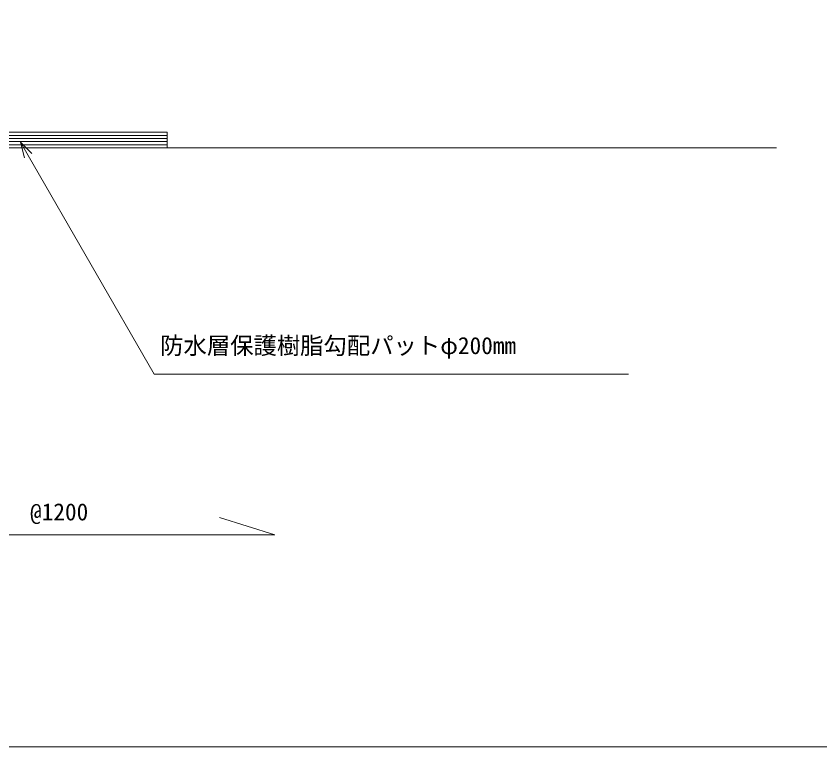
# Model space of a CAD drawing. Units: millimetres on the paper. Extents: x -420 to 420, y -297 to 297.
# Drawn here: x 245.2 to 331.3, y -143.5 to -65.2 of the extents above; entities that cross this region are included whole.
import ezdxf
from ezdxf.enums import TextEntityAlignment as Align

# ---------------------------------------------------------------- set-up
doc = ezdxf.new("R2010")
doc.units = ezdxf.units.MM
for name, color, linetype, lineweight in [('0-0_0', 7, 'Continuous', 5), ('0-2_A-C01-補助線(非印刷)', 222, 'Continuous', 18), ('0-7_0-A11-寸法_詳細', 5, 'Continuous', 18), ('0-8_A-E01-仕上太線', 4, 'Continuous', 18), ('0-9_A-D09-金物_鋼材', 1, 'Continuous', 18), ('0-B_A-B03-文字_書込_小', 7, 'Continuous', 18)]:
    doc.layers.add(name, color=color, linetype=linetype, lineweight=lineweight)
doc.styles.add('ＭＳ ゴシック', font='')
doc.styles.get('ＭＳ ゴシック').set_extended_font_data('MS Gothic')

# ---------------------------------------------------------------- blocks, each defined once
blk = doc.blocks.new('G$CBAEE64E2')
at = {"layer": '0-9_A-D09-金物_鋼材'}
for p, q in [((-100, 4), (100, 4)), ((-100, 3), (100, 3)), ((-100, 2), (100, 2)), ((-100, 1), (100, 1))]:
    blk.add_line(p, q, dxfattribs=at)
blk.add_lwpolyline([(-100, 0), (100, 0), (100, 5), (-100, 5)], close=True, dxfattribs=at)
blk = doc.blocks.new('_Open30')
at = {"layer": '0-0_0'}
blk.add_line((0, 0), (-1, 0), dxfattribs=at)
blk.add_lwpolyline([(-1, 0.2679), (0, 0), (-1, -0.2679)], dxfattribs=at)

msp = doc.modelspace()

# ---------------------------------------------------------------- linework, layer by layer
at = {"layer": '0-2_A-C01-補助線(非印刷)'}
msp.add_lwpolyline([(115.826, -143.456), (377.441, -143.456), (377.441, 59.257), (115.826, 59.257)], close=True, dxfattribs=at)
at = {"layer": '0-7_0-A11-寸法_詳細'}
msp.add_lwpolyline([(227.906, -120.749), (272.906, -120.749), (266.975, -118.887)], dxfattribs=at)
at = {"layer": '0-8_A-E01-仕上太線'}
msp.add_line((174.573, -79.304), (326.631, -79.304), dxfattribs=at)
at = {"layer": '0-B_A-B03-文字_書込_小'}
msp.add_lwpolyline([(246.493, -80.13), (259.969, -103.543), (310.795, -103.543)], dxfattribs=at)

# ---------------------------------------------------------------- block references
at = {"layer": '0-0_0', "xscale": 0.3333333, "yscale": 0.3333333}
msp.add_blockref('G$CBAEE64E2', (228.026, -79.304), dxfattribs=at)
at = {"layer": '0-B_A-B03-文字_書込_小', "xscale": 1.666667, "yscale": 1.666667, "rotation": 119.92427}
msp.add_blockref('_Open30', (245.661, -78.685), dxfattribs=at)

# ---------------------------------------------------------------- texts
at = {"layer": '0-7_0-A11-寸法_詳細', "color": 7, "style": 'ＭＳ ゴシック'}
msp.add_text('@1200', height=1.833, dxfattribs=at).set_placement((246.685, -119.749), align=Align.BOTTOM_LEFT)
at = {"layer": '0-B_A-B03-文字_書込_小', "style": 'ＭＳ ゴシック'}
msp.add_text('防水層保護樹脂勾配パットφ200mm', height=1.833, dxfattribs=at).set_placement((260.622, -101.941), align=Align.BOTTOM_LEFT)

doc.saveas('drawing.dxf')
